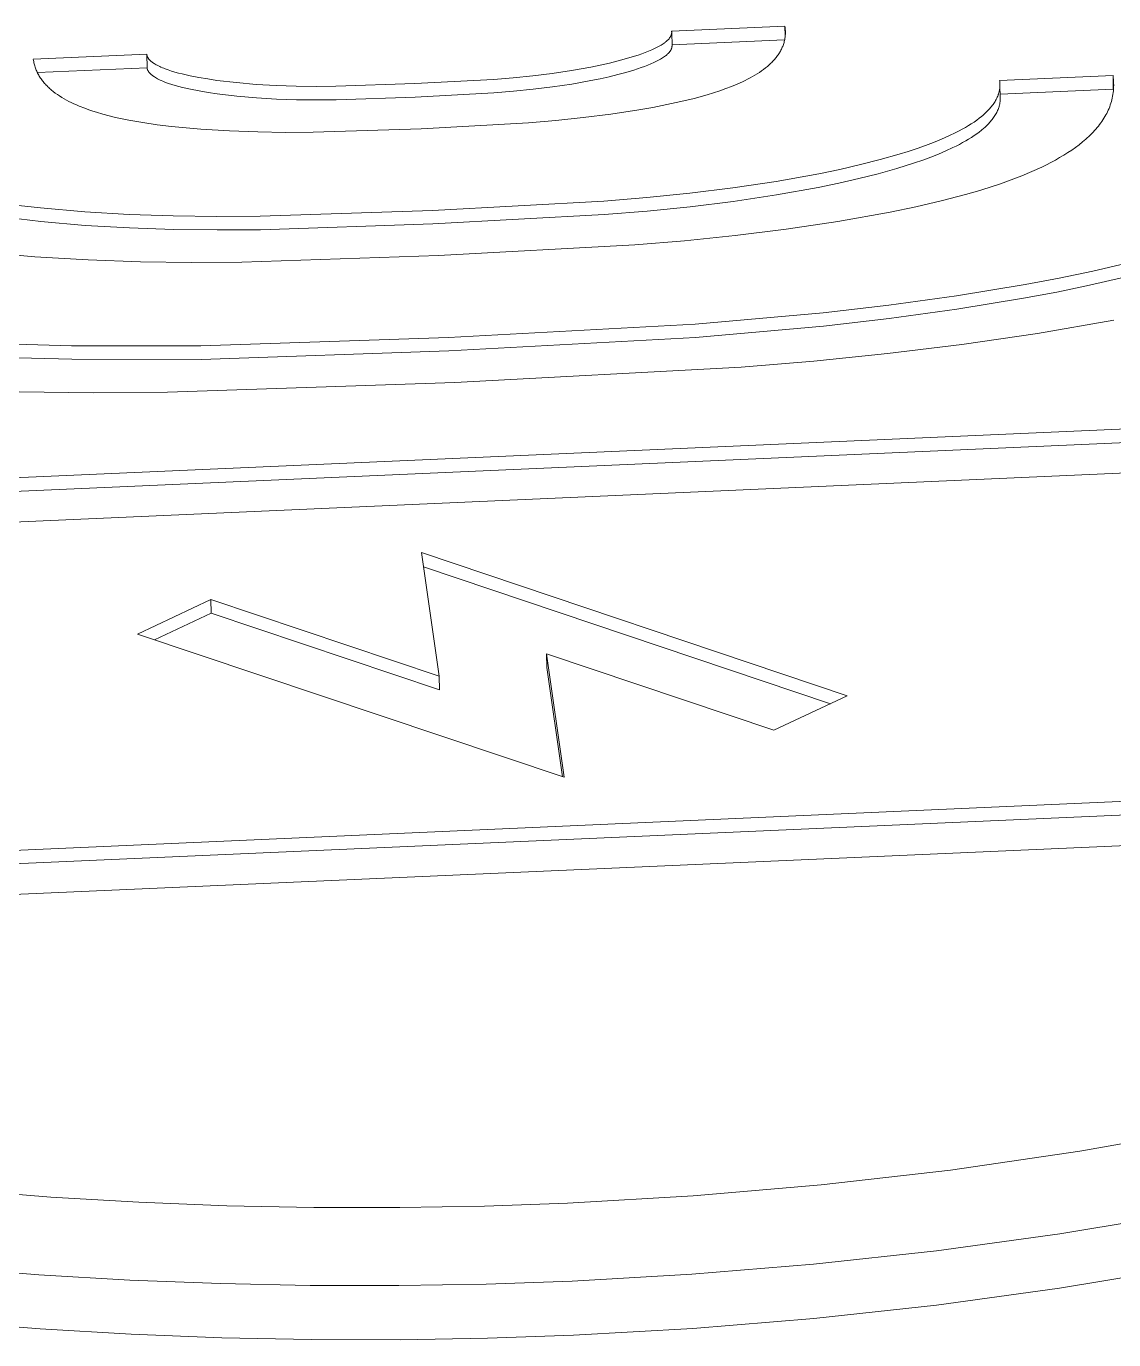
# Model space of a CAD drawing. Header units: inches. Extents: x 214 to 477, y -11 to 187.
# Drawn here: x 439.439 to 440.802, y 93.807 to 95.453 of the extents above; entities that cross this region are included whole.
import ezdxf

# ---------------------------------------------------------------- set-up
doc = ezdxf.new("R2010")
doc.units = ezdxf.units.IN
doc.layers.add('ZANO_R', color=7, linetype='Continuous', lineweight=0)

msp = doc.modelspace()

# ---------------------------------------------------------------- linework, layer by layer
at = {"layer": 'ZANO_R'}
for p, q in [((440.24381, 95.4373), (440.24421, 95.43776)), ((440.24421, 95.43776), (440.24458, 95.43822)), ((440.24458, 95.43822), (440.24493, 95.43868)), ((440.24493, 95.43868), (440.24526, 95.43914)), ((440.24526, 95.43914), (440.24557, 95.4396)), ((440.24557, 95.4396), (440.24585, 95.44006)), ((440.24585, 95.44006), (440.24599, 95.44029)), ((440.24599, 95.44029), (440.24612, 95.44053)), ((440.24612, 95.44053), (440.24624, 95.44076)), ((440.24624, 95.44076), (440.24636, 95.44099)), ((440.24636, 95.44099), (440.24648, 95.44123)), ((440.24648, 95.44123), (440.24658, 95.44146)), ((440.24658, 95.44146), (440.24669, 95.44169)), ((440.24669, 95.44169), (440.24678, 95.44193)), ((440.24678, 95.44193), (440.24688, 95.44216)), ((440.24688, 95.44216), (440.24696, 95.44239)), ((440.24696, 95.44239), (440.24704, 95.44263)), ((440.24704, 95.44263), (440.24712, 95.44286)), ((440.24712, 95.44286), (440.24719, 95.4431)), ((440.24719, 95.4431), (440.24725, 95.44333)), ((440.24725, 95.44333), (440.24731, 95.44357)), ((440.24731, 95.44357), (440.24736, 95.4438)), ((440.24736, 95.4438), (440.24741, 95.44404)), ((440.24741, 95.44404), (440.24745, 95.44428)), ((440.24745, 95.44428), (440.24748, 95.44451)), ((440.24748, 95.44712), (440.38953, 95.45336)), ((440.24751, 95.44688), (440.24748, 95.44712)), ((440.24748, 95.44451), (440.24751, 95.44475)), ((440.24753, 95.44665), (440.24751, 95.44688)), ((440.24751, 95.44475), (440.24754, 95.44498)), ((440.24755, 95.44641), (440.24753, 95.44665)), ((440.24754, 95.44498), (440.24755, 95.44522)), ((440.24756, 95.44617), (440.24755, 95.44641)), ((440.24755, 95.44522), (440.24756, 95.44546)), ((440.24757, 95.44593), (440.24756, 95.44617)), ((440.24756, 95.44546), (440.24757, 95.4457)), ((440.24757, 95.4457), (440.24757, 95.44593)), ((440.24759, 95.44522), (440.24797, 95.42912)), ((440.38946, 95.43828), (440.38924, 95.43698)), ((440.38965, 95.43959), (440.38946, 95.43828)), ((440.38953, 95.45336), (440.38972, 95.45193)), ((440.38982, 95.44109), (440.38953, 95.45336)), ((440.38981, 95.44091), (440.38965, 95.43959)), ((440.38972, 95.45193), (440.38986, 95.45051)), ((440.38993, 95.44225), (440.38981, 95.44091)), ((440.38986, 95.45051), (440.38996, 95.44911)), ((440.39001, 95.4436), (440.38993, 95.44225)), ((440.38996, 95.44911), (440.39003, 95.44771)), ((440.39005, 95.44496), (440.39001, 95.4436)), ((440.39003, 95.44771), (440.39006, 95.44633)), ((440.39006, 95.44633), (440.39005, 95.44496)), ((440.21448, 95.42045), (440.2186, 95.42208)), ((440.2186, 95.42208), (440.22249, 95.42373)), ((440.22249, 95.42373), (440.22614, 95.4254)), ((440.22614, 95.4254), (440.22788, 95.42625)), ((440.22788, 95.42625), (440.22956, 95.4271)), ((440.22956, 95.4271), (440.23117, 95.42796)), ((440.23117, 95.42796), (440.23271, 95.42882)), ((440.23271, 95.42882), (440.23419, 95.42969)), ((440.23419, 95.42969), (440.2356, 95.43057)), ((440.2356, 95.43057), (440.23693, 95.43145)), ((440.23693, 95.43145), (440.2382, 95.43234)), ((440.2382, 95.43234), (440.23939, 95.43323)), ((440.23939, 95.43323), (440.23996, 95.43368)), ((440.23996, 95.43368), (440.24051, 95.43412)), ((440.24051, 95.43412), (440.24104, 95.43457)), ((440.24104, 95.43457), (440.24155, 95.43503)), ((440.24155, 95.43503), (440.24204, 95.43548)), ((440.24204, 95.43548), (440.24252, 95.43593)), ((440.24252, 95.43593), (440.24297, 95.43639)), ((440.24297, 95.43639), (440.2434, 95.43684)), ((440.2434, 95.43684), (440.24381, 95.4373)), ((440.24462, 95.42086), (440.24498, 95.42131)), ((440.24498, 95.42131), (440.24533, 95.42176)), ((440.24533, 95.42176), (440.24565, 95.42221)), ((440.24565, 95.42221), (440.24595, 95.42267)), ((440.24595, 95.42267), (440.24624, 95.42312)), ((440.24624, 95.42312), (440.24637, 95.42335)), ((440.24637, 95.42335), (440.2465, 95.42358)), ((440.2465, 95.42358), (440.24662, 95.4238)), ((440.24662, 95.4238), (440.24674, 95.42403)), ((440.24674, 95.42403), (440.24685, 95.42426)), ((440.24685, 95.42426), (440.24696, 95.42449)), ((440.24696, 95.42449), (440.24706, 95.42472)), ((440.24706, 95.42472), (440.24716, 95.42495)), ((440.24716, 95.42495), (440.24725, 95.42518)), ((440.24725, 95.42518), (440.24734, 95.42541)), ((440.24734, 95.42541), (440.24742, 95.42564)), ((440.24742, 95.42564), (440.2475, 95.42587)), ((440.2475, 95.42587), (440.24757, 95.4261)), ((440.24757, 95.4261), (440.24763, 95.42633)), ((440.24763, 95.42633), (440.24769, 95.42656)), ((440.24769, 95.42656), (440.24774, 95.42679)), ((440.24774, 95.42679), (440.24779, 95.42702)), ((440.24779, 95.42702), (440.24783, 95.42726)), ((440.24783, 95.42726), (440.24787, 95.42749)), ((440.24787, 95.42749), (440.2479, 95.42772)), ((440.24788, 95.43021), (440.38913, 95.43642)), ((440.2479, 95.42772), (440.24793, 95.42795)), ((440.24793, 95.42795), (440.24795, 95.42818)), ((440.24795, 95.42818), (440.24796, 95.42842)), ((440.24796, 95.42842), (440.24797, 95.42865)), ((440.24797, 95.42888), (440.24797, 95.42912)), ((440.24797, 95.42865), (440.24797, 95.42888)), ((440.38386, 95.42226), (440.3832, 95.42111)), ((440.38449, 95.42343), (440.38386, 95.42226)), ((440.38509, 95.4246), (440.38449, 95.42343)), ((440.38565, 95.42579), (440.38509, 95.4246)), ((440.38618, 95.42699), (440.38565, 95.42579)), ((440.38668, 95.4282), (440.38618, 95.42699)), ((440.38715, 95.42942), (440.38668, 95.4282)), ((440.38758, 95.43065), (440.38715, 95.42942)), ((440.38798, 95.43189), (440.38758, 95.43065)), ((440.38835, 95.43315), (440.38798, 95.43189)), ((440.38868, 95.43441), (440.38835, 95.43315)), ((440.38897, 95.43569), (440.38868, 95.43441)), ((440.38924, 95.43698), (440.38897, 95.43569)), ((439.44751, 95.41198), (439.5896, 95.41822)), ((439.44772, 95.41055), (439.44751, 95.41198)), ((439.44797, 95.40913), (439.44772, 95.41055)), ((439.44826, 95.40773), (439.44797, 95.40913)), ((439.44858, 95.40635), (439.44826, 95.40773)), ((439.44893, 95.40498), (439.44858, 95.40635)), ((439.44932, 95.40362), (439.44893, 95.40498)), ((439.5896, 95.41822), (439.59001, 95.40131)), ((439.5896, 95.41822), (439.58963, 95.41798)), ((439.58963, 95.41798), (439.58968, 95.41774)), ((439.58968, 95.41774), (439.58972, 95.41751)), ((439.58972, 95.41751), (439.58978, 95.41727)), ((439.58978, 95.41727), (439.58984, 95.41704)), ((439.58984, 95.41704), (439.5899, 95.4168)), ((439.5899, 95.4168), (439.58997, 95.41657)), ((439.58997, 95.41657), (439.59005, 95.41633)), ((439.59005, 95.41633), (439.59013, 95.4161)), ((439.59013, 95.4161), (439.59022, 95.41587)), ((439.59022, 95.41587), (439.59031, 95.41564)), ((439.59031, 95.41564), (439.59041, 95.41541)), ((439.59041, 95.41541), (439.59052, 95.41518)), ((439.59052, 95.41518), (439.59063, 95.41495)), ((439.59063, 95.41495), (439.59075, 95.41472)), ((439.59075, 95.41472), (439.59087, 95.41449)), ((439.59087, 95.41449), (439.591, 95.41427)), ((439.591, 95.41427), (439.59113, 95.41404)), ((439.59113, 95.41404), (439.59127, 95.41382)), ((439.59127, 95.41382), (439.59141, 95.41359)), ((439.59141, 95.41359), (439.59156, 95.41337)), ((439.59156, 95.41337), (439.59172, 95.41315)), ((439.59172, 95.41315), (439.59204, 95.4127)), ((439.59204, 95.4127), (439.59239, 95.41226)), ((439.59239, 95.41226), (439.59276, 95.41182)), ((439.59276, 95.41182), (439.59315, 95.41139)), ((439.59315, 95.41139), (439.59356, 95.41095)), ((439.59356, 95.41095), (439.594, 95.41052)), ((439.594, 95.41052), (439.59445, 95.4101)), ((439.59445, 95.4101), (439.59492, 95.40967)), ((439.59492, 95.40967), (439.59542, 95.40925)), ((439.59542, 95.40925), (439.59593, 95.40883)), ((439.59593, 95.40883), (439.59646, 95.40842)), ((439.59646, 95.40842), (439.59702, 95.40801)), ((439.59702, 95.40801), (439.59759, 95.4076)), ((439.59759, 95.4076), (439.59818, 95.40719)), ((439.59818, 95.40719), (439.59879, 95.40679)), ((439.59879, 95.40679), (439.60007, 95.40599)), ((439.60007, 95.40599), (439.60142, 95.4052)), ((439.60142, 95.4052), (439.60284, 95.40442)), ((440.15801, 95.40465), (440.16945, 95.40721)), ((440.16945, 95.40721), (440.18048, 95.40992)), ((440.18048, 95.40992), (440.19101, 95.41277)), ((440.19101, 95.41277), (440.20093, 95.41575)), ((440.20093, 95.41575), (440.20564, 95.41729)), ((440.20564, 95.41729), (440.21016, 95.41886)), ((440.21016, 95.41886), (440.21448, 95.42045)), ((440.21769, 95.40464), (440.22159, 95.40625)), ((440.22159, 95.40625), (440.22526, 95.40788)), ((440.22526, 95.40788), (440.2287, 95.40955)), ((440.2287, 95.40955), (440.23033, 95.41038)), ((440.23033, 95.41038), (440.2319, 95.41123)), ((440.2319, 95.41123), (440.2334, 95.41208)), ((440.2334, 95.41208), (440.23484, 95.41293)), ((440.23484, 95.41293), (440.23621, 95.41379)), ((440.23621, 95.41379), (440.23751, 95.41466)), ((440.23751, 95.41466), (440.23875, 95.41553)), ((440.23875, 95.41553), (440.23991, 95.41641)), ((440.23991, 95.41641), (440.24047, 95.41685)), ((440.24047, 95.41685), (440.241, 95.41729)), ((440.241, 95.41729), (440.24152, 95.41773)), ((440.24152, 95.41773), (440.24202, 95.41817)), ((440.24202, 95.41817), (440.2425, 95.41862)), ((440.2425, 95.41862), (440.24296, 95.41906)), ((440.24296, 95.41906), (440.24341, 95.41951)), ((440.24341, 95.41951), (440.24383, 95.41996)), ((440.24383, 95.41996), (440.24423, 95.42041)), ((440.24423, 95.42041), (440.24462, 95.42086)), ((440.36976, 95.40506), (440.36749, 95.40309)), ((440.37191, 95.40706), (440.36976, 95.40506)), ((440.37295, 95.40808), (440.37191, 95.40706)), ((440.37397, 95.40911), (440.37295, 95.40808)), ((440.37495, 95.41015), (440.37397, 95.40911)), ((440.37591, 95.4112), (440.37495, 95.41015)), ((440.37683, 95.41226), (440.37591, 95.4112)), ((440.37773, 95.41333), (440.37683, 95.41226)), ((440.37861, 95.41441), (440.37773, 95.41333)), ((440.37945, 95.4155), (440.37861, 95.41441)), ((440.38026, 95.4166), (440.37945, 95.4155)), ((440.38104, 95.41771), (440.38026, 95.4166)), ((440.38179, 95.41883), (440.38104, 95.41771)), ((440.38251, 95.41997), (440.38179, 95.41883)), ((440.3832, 95.42111), (440.38251, 95.41997)), ((439.44973, 95.40228), (439.44932, 95.40362)), ((439.45019, 95.40096), (439.44973, 95.40228)), ((439.45067, 95.39965), (439.45019, 95.40096)), ((439.45119, 95.39836), (439.45067, 95.39965)), ((439.45174, 95.39708), (439.45119, 95.39836)), ((439.45232, 95.39581), (439.45174, 95.39708)), ((439.45294, 95.39456), (439.45232, 95.39581)), ((439.45258, 95.39527), (439.59001, 95.40131)), ((439.45358, 95.39333), (439.45294, 95.39456)), ((439.45426, 95.39211), (439.45358, 95.39333)), ((439.45496, 95.3909), (439.45426, 95.39211)), ((439.4557, 95.3897), (439.45496, 95.3909)), ((439.45647, 95.38853), (439.4557, 95.3897)), ((439.45727, 95.38736), (439.45647, 95.38853)), ((439.59001, 95.40131), (439.59004, 95.40107)), ((439.59004, 95.40107), (439.59009, 95.40083)), ((439.59009, 95.40083), (439.59013, 95.40059)), ((439.59013, 95.40059), (439.59019, 95.40036)), ((439.59019, 95.40036), (439.59025, 95.40012)), ((439.59025, 95.40012), (439.59031, 95.39989)), ((439.59031, 95.39989), (439.59038, 95.39966)), ((439.59038, 95.39966), (439.59046, 95.39942)), ((439.59046, 95.39942), (439.59054, 95.39919)), ((439.59054, 95.39919), (439.59063, 95.39896)), ((439.59063, 95.39896), (439.59072, 95.39873)), ((439.59072, 95.39873), (439.59082, 95.3985)), ((439.59082, 95.3985), (439.59093, 95.39827)), ((439.59093, 95.39827), (439.59104, 95.39804)), ((439.59104, 95.39804), (439.59116, 95.39781)), ((439.59116, 95.39781), (439.59128, 95.39758)), ((439.59128, 95.39758), (439.59141, 95.39736)), ((439.59141, 95.39736), (439.59154, 95.39713)), ((439.59154, 95.39713), (439.59168, 95.3969)), ((439.59168, 95.3969), (439.59182, 95.39668)), ((439.59182, 95.39668), (439.59197, 95.39646)), ((439.59197, 95.39646), (439.59213, 95.39623)), ((439.59213, 95.39623), (439.59245, 95.39579)), ((439.59245, 95.39579), (439.5928, 95.39535)), ((439.5928, 95.39535), (439.59317, 95.39491)), ((439.59317, 95.39491), (439.59356, 95.39447)), ((439.59356, 95.39447), (439.59397, 95.39404)), ((439.59397, 95.39404), (439.59441, 95.39361)), ((439.59441, 95.39361), (439.59486, 95.39318)), ((439.59486, 95.39318), (439.59533, 95.39276)), ((439.59533, 95.39276), (439.59583, 95.39234)), ((439.59583, 95.39234), (439.59634, 95.39192)), ((439.59634, 95.39192), (439.59687, 95.39151)), ((439.59687, 95.39151), (439.59743, 95.39109)), ((439.59743, 95.39109), (439.598, 95.39068)), ((439.598, 95.39068), (439.59859, 95.39028)), ((439.59859, 95.39028), (439.5992, 95.38987)), ((439.5992, 95.38987), (439.60048, 95.38907)), ((439.60048, 95.38907), (439.60183, 95.38829)), ((439.60183, 95.38829), (439.60325, 95.38751)), ((439.60284, 95.40442), (439.60434, 95.40366)), ((439.60434, 95.40366), (439.6059, 95.4029)), ((439.6059, 95.4029), (439.60754, 95.40216)), ((439.60754, 95.40216), (439.60924, 95.40143)), ((439.60924, 95.40143), (439.611, 95.40071)), ((439.611, 95.40071), (439.61283, 95.4)), ((439.61283, 95.4), (439.61667, 95.39862)), ((439.61667, 95.39862), (439.62074, 95.39729)), ((439.62074, 95.39729), (439.62504, 95.396)), ((439.62504, 95.396), (439.62955, 95.39475)), ((439.62955, 95.39475), (439.63427, 95.39355)), ((439.63427, 95.39355), (439.64424, 95.39129)), ((439.64424, 95.39129), (439.65486, 95.38922)), ((439.65486, 95.38922), (439.66605, 95.38732)), ((440.02437, 95.38685), (440.04895, 95.38885)), ((440.04895, 95.38885), (440.07345, 95.3913)), ((440.07345, 95.3913), (440.09787, 95.3943)), ((440.09787, 95.3943), (440.12218, 95.39792)), ((440.12218, 95.39792), (440.14626, 95.40224)), ((440.14626, 95.40224), (440.15801, 95.40465)), ((440.15779, 95.3876), (440.16905, 95.39011)), ((440.16905, 95.39011), (440.17992, 95.39276)), ((440.17992, 95.39276), (440.1903, 95.39555)), ((440.1903, 95.39555), (440.20012, 95.39846)), ((440.20012, 95.39846), (440.20928, 95.40149)), ((440.20928, 95.40149), (440.21359, 95.40305)), ((440.21359, 95.40305), (440.21769, 95.40464)), ((440.34588, 95.3887), (440.34278, 95.38706)), ((440.3489, 95.39037), (440.34588, 95.3887)), ((440.35183, 95.39208), (440.3489, 95.39037)), ((440.35467, 95.39382), (440.35183, 95.39208)), ((440.35743, 95.3956), (440.35467, 95.39382)), ((440.36009, 95.39741), (440.35743, 95.3956)), ((440.36265, 95.39927), (440.36009, 95.39741)), ((440.36512, 95.40116), (440.36265, 95.39927)), ((440.36749, 95.40309), (440.36512, 95.40116)), ((440.65859, 95.3853), (440.80066, 95.39155)), ((440.80066, 95.39155), (440.80098, 95.3891)), ((440.80106, 95.37463), (440.80066, 95.39155)), ((440.80098, 95.3891), (440.80122, 95.38667)), ((439.45809, 95.38621), (439.45727, 95.38736)), ((439.45895, 95.38507), (439.45809, 95.38621)), ((439.45983, 95.38395), (439.45895, 95.38507)), ((439.46075, 95.38284), (439.45983, 95.38395)), ((439.46169, 95.38174), (439.46075, 95.38284)), ((439.46266, 95.38066), (439.46169, 95.38174)), ((439.46366, 95.37959), (439.46266, 95.38066)), ((439.46468, 95.37854), (439.46366, 95.37959)), ((439.46573, 95.37749), (439.46468, 95.37854)), ((439.46681, 95.37646), (439.46573, 95.37749)), ((439.46792, 95.37545), (439.46681, 95.37646)), ((439.46905, 95.37444), (439.46792, 95.37545)), ((439.47021, 95.37345), (439.46905, 95.37444)), ((439.4726, 95.37151), (439.47021, 95.37345)), ((439.60325, 95.38751), (439.60475, 95.38674)), ((439.60475, 95.38674), (439.60631, 95.38599)), ((439.60631, 95.38599), (439.60795, 95.38525)), ((439.60795, 95.38525), (439.60965, 95.38452)), ((439.60965, 95.38452), (439.61141, 95.3838)), ((439.61141, 95.3838), (439.61324, 95.38309)), ((439.61324, 95.38309), (439.61708, 95.38171)), ((439.61708, 95.38171), (439.62115, 95.38037)), ((439.62115, 95.38037), (439.62545, 95.37908)), ((439.62545, 95.37908), (439.62996, 95.37784)), ((439.62996, 95.37784), (439.63468, 95.37664)), ((439.63468, 95.37664), (439.64465, 95.37438)), ((439.64465, 95.37438), (439.65527, 95.3723)), ((439.65527, 95.3723), (439.66646, 95.3704)), ((439.66605, 95.38732), (439.67769, 95.3856)), ((439.67769, 95.3856), (439.70198, 95.38272)), ((439.70198, 95.38272), (439.72696, 95.38055)), ((439.72696, 95.38055), (439.75198, 95.3791)), ((439.75198, 95.3791), (439.77692, 95.37827)), ((439.77692, 95.37827), (439.80181, 95.37799)), ((439.80181, 95.37799), (439.82664, 95.37816)), ((439.82664, 95.37816), (439.92564, 95.38154)), ((439.92564, 95.38154), (440.02437, 95.38685)), ((440.02478, 95.36994), (440.04935, 95.37194)), ((440.04935, 95.37194), (440.07386, 95.37439)), ((440.07386, 95.37439), (440.09827, 95.37738)), ((440.09827, 95.37738), (440.12259, 95.38101)), ((440.12259, 95.38101), (440.14624, 95.38524)), ((440.14624, 95.38524), (440.15779, 95.3876)), ((440.3078, 95.37251), (440.30006, 95.36997)), ((440.31531, 95.37517), (440.3078, 95.37251)), ((440.32259, 95.37795), (440.31531, 95.37517)), ((440.32961, 95.38086), (440.32259, 95.37795)), ((440.33634, 95.38389), (440.32961, 95.38086)), ((440.3396, 95.38546), (440.33634, 95.38389)), ((440.34278, 95.38706), (440.3396, 95.38546)), ((440.65789, 95.37121), (440.65806, 95.3719)), ((440.65806, 95.3719), (440.6582, 95.37259)), ((440.6582, 95.37259), (440.65834, 95.37328)), ((440.65834, 95.37328), (440.65846, 95.37397)), ((440.65846, 95.37397), (440.65857, 95.37466)), ((440.65857, 95.37466), (440.65867, 95.37536)), ((440.65868, 95.38458), (440.65859, 95.3853)), ((440.65867, 95.37536), (440.65875, 95.37606)), ((440.65876, 95.38386), (440.65868, 95.38458)), ((440.65875, 95.37606), (440.65882, 95.37676)), ((440.65883, 95.38314), (440.65876, 95.38386)), ((440.65882, 95.37676), (440.65887, 95.37746)), ((440.65889, 95.38242), (440.65883, 95.38314)), ((440.65887, 95.37746), (440.65892, 95.37816)), ((440.65892, 95.38171), (440.65889, 95.38242)), ((440.65895, 95.381), (440.65892, 95.38171)), ((440.65892, 95.37816), (440.65895, 95.37887)), ((440.65896, 95.38029), (440.65895, 95.381)), ((440.65895, 95.37887), (440.65896, 95.37958)), ((440.65896, 95.37958), (440.65896, 95.38029)), ((440.65898, 95.37958), (440.65935, 95.36398)), ((440.65925, 95.3684), (440.80106, 95.37463)), ((440.80116, 95.37252), (440.8009, 95.37023)), ((440.80106, 95.37463), (440.80123, 95.37337)), ((440.80134, 95.37483), (440.80116, 95.37252)), ((440.80122, 95.38667), (440.80138, 95.38426)), ((440.80146, 95.37716), (440.80134, 95.37483)), ((440.80138, 95.38426), (440.80148, 95.38187)), ((440.8015, 95.3795), (440.80146, 95.37716)), ((440.80148, 95.38187), (440.8015, 95.3795)), ((439.4751, 95.36961), (439.4726, 95.37151)), ((439.47769, 95.36777), (439.4751, 95.36961)), ((439.48037, 95.36598), (439.47769, 95.36777)), ((439.48316, 95.36423), (439.48037, 95.36598)), ((439.48603, 95.36253), (439.48316, 95.36423)), ((439.48899, 95.36088), (439.48603, 95.36253)), ((439.49203, 95.35927), (439.48899, 95.36088)), ((439.49516, 95.35771), (439.49203, 95.35927)), ((439.49837, 95.35619), (439.49516, 95.35771)), ((439.50167, 95.35472), (439.49837, 95.35619)), ((439.66646, 95.3704), (439.6781, 95.36869)), ((439.6781, 95.36869), (439.70239, 95.3658)), ((439.70239, 95.3658), (439.72736, 95.36364)), ((439.72736, 95.36364), (439.75238, 95.36218)), ((439.75238, 95.36218), (439.77733, 95.36136)), ((439.77733, 95.36136), (439.80221, 95.36108)), ((439.80221, 95.36108), (439.82704, 95.36125)), ((439.82704, 95.36125), (439.92604, 95.36463)), ((439.92604, 95.36463), (440.02478, 95.36994)), ((440.25882, 95.35889), (440.2415, 95.35513)), ((440.27575, 95.36301), (440.25882, 95.35889)), ((440.29213, 95.36754), (440.27575, 95.36301)), ((440.30006, 95.36997), (440.29213, 95.36754)), ((440.65026, 95.35529), (440.65116, 95.35657)), ((440.65116, 95.35657), (440.65202, 95.35787)), ((440.65202, 95.35787), (440.65283, 95.35917)), ((440.65283, 95.35917), (440.65359, 95.36048)), ((440.65359, 95.36048), (440.6543, 95.36179)), ((440.6543, 95.36179), (440.65496, 95.36311)), ((440.65496, 95.36311), (440.65558, 95.36445)), ((440.65558, 95.36445), (440.65614, 95.36578)), ((440.65614, 95.36578), (440.65666, 95.36713)), ((440.65666, 95.36713), (440.65689, 95.3678)), ((440.65689, 95.3678), (440.65712, 95.36848)), ((440.65712, 95.36848), (440.65733, 95.36916)), ((440.65733, 95.36916), (440.65753, 95.36984)), ((440.65753, 95.36984), (440.65772, 95.37053)), ((440.65772, 95.37053), (440.65789, 95.37121)), ((440.65848, 95.35509), (440.65862, 95.35577)), ((440.65862, 95.35577), (440.65875, 95.35644)), ((440.65875, 95.35644), (440.65887, 95.35712)), ((440.65887, 95.35712), (440.65898, 95.35779)), ((440.65898, 95.35779), (440.65907, 95.35847)), ((440.65907, 95.35847), (440.65915, 95.35916)), ((440.65915, 95.35916), (440.65922, 95.35984)), ((440.65922, 95.35984), (440.65927, 95.36052)), ((440.65927, 95.36052), (440.65931, 95.36121)), ((440.65931, 95.36121), (440.65934, 95.3619)), ((440.65934, 95.3619), (440.65936, 95.36259)), ((440.65936, 95.36328), (440.65935, 95.36398)), ((440.65936, 95.36259), (440.65936, 95.36328)), ((440.79798, 95.35689), (440.79726, 95.35473)), ((440.79863, 95.35906), (440.79798, 95.35689)), ((440.79922, 95.36126), (440.79863, 95.35906)), ((440.79974, 95.36347), (440.79922, 95.36126)), ((440.80019, 95.3657), (440.79974, 95.36347)), ((440.80058, 95.36796), (440.80019, 95.3657)), ((440.8009, 95.37023), (440.80058, 95.36796)), ((439.50503, 95.35329), (439.50167, 95.35472)), ((439.51199, 95.35056), (439.50503, 95.35329)), ((439.51922, 95.34799), (439.51199, 95.35056)), ((439.52672, 95.34558), (439.51922, 95.34799)), ((439.53445, 95.34332), (439.52672, 95.34558)), ((439.54241, 95.34121), (439.53445, 95.34332)), ((439.55057, 95.33924), (439.54241, 95.34121)), ((439.55891, 95.3374), (439.55057, 95.33924)), ((440.17137, 95.34324), (440.13673, 95.33883)), ((440.20634, 95.34862), (440.17137, 95.34324)), ((440.22395, 95.35172), (440.20634, 95.34862)), ((440.2415, 95.35513), (440.22395, 95.35172)), ((440.63294, 95.33805), (440.63593, 95.34043)), ((440.63593, 95.34043), (440.63736, 95.34162)), ((440.63736, 95.34162), (440.63875, 95.34283)), ((440.63875, 95.34283), (440.6401, 95.34404)), ((440.6401, 95.34404), (440.6414, 95.34526)), ((440.6414, 95.34526), (440.64267, 95.34649)), ((440.64267, 95.34649), (440.64389, 95.34772)), ((440.64389, 95.34772), (440.64506, 95.34897)), ((440.64506, 95.34897), (440.64619, 95.35022)), ((440.64619, 95.35022), (440.64728, 95.35147)), ((440.64728, 95.35147), (440.64832, 95.35274)), ((440.64832, 95.35274), (440.64931, 95.35401)), ((440.64931, 95.35401), (440.65026, 95.35529)), ((440.65101, 95.33886), (440.65187, 95.34012)), ((440.65187, 95.34012), (440.65269, 95.34138)), ((440.65269, 95.34138), (440.65347, 95.34266)), ((440.65347, 95.34266), (440.6542, 95.34394)), ((440.6542, 95.34394), (440.65488, 95.34522)), ((440.65488, 95.34522), (440.65551, 95.34651)), ((440.65551, 95.34651), (440.6561, 95.34782)), ((440.6561, 95.34782), (440.65664, 95.34912)), ((440.65664, 95.34912), (440.65714, 95.35044)), ((440.65714, 95.35044), (440.65758, 95.35176)), ((440.65758, 95.35176), (440.65779, 95.35242)), ((440.65779, 95.35242), (440.65798, 95.35309)), ((440.65798, 95.35309), (440.65816, 95.35375)), ((440.65816, 95.35375), (440.65833, 95.35442)), ((440.65833, 95.35442), (440.65848, 95.35509)), ((440.7905, 95.34016), (440.78929, 95.33815)), ((440.79165, 95.34218), (440.7905, 95.34016)), ((440.79274, 95.34423), (440.79165, 95.34218)), ((440.79377, 95.34629), (440.79274, 95.34423)), ((440.79474, 95.34838), (440.79377, 95.34629)), ((440.79564, 95.35048), (440.79474, 95.34838)), ((440.79648, 95.3526), (440.79564, 95.35048)), ((440.79726, 95.35473), (440.79648, 95.3526)), ((439.56742, 95.33569), (439.55891, 95.3374)), ((439.58485, 95.33265), (439.56742, 95.33569)), ((439.60272, 95.33005), (439.58485, 95.33265)), ((439.62086, 95.32786), (439.60272, 95.33005)), ((439.65739, 95.3245), (439.62086, 95.32786)), ((439.69343, 95.32223), (439.65739, 95.3245)), ((439.93348, 95.32498), (439.79823, 95.32049)), ((440.06832, 95.33236), (439.93348, 95.32498)), ((440.1024, 95.33525), (440.06832, 95.33236)), ((440.13673, 95.33883), (440.1024, 95.33525)), ((440.60771, 95.32224), (440.61176, 95.32441)), ((440.61176, 95.32441), (440.61566, 95.32661)), ((440.61566, 95.32661), (440.61942, 95.32884)), ((440.61942, 95.32884), (440.62303, 95.3311)), ((440.62303, 95.3311), (440.62649, 95.33339)), ((440.62649, 95.33339), (440.62979, 95.33571)), ((440.62979, 95.33571), (440.63294, 95.33805)), ((440.63294, 95.32083), (440.63588, 95.32314)), ((440.63588, 95.32314), (440.63866, 95.32549)), ((440.63866, 95.32549), (440.63999, 95.32667)), ((440.63999, 95.32667), (440.64128, 95.32785)), ((440.64128, 95.32785), (440.64253, 95.32905)), ((440.64253, 95.32905), (440.64374, 95.33025)), ((440.64374, 95.33025), (440.64491, 95.33146)), ((440.64491, 95.33146), (440.64603, 95.33268)), ((440.64603, 95.33268), (440.64711, 95.3339)), ((440.64711, 95.3339), (440.64815, 95.33513)), ((440.64815, 95.33513), (440.64915, 95.33637)), ((440.64915, 95.33637), (440.6501, 95.33761)), ((440.6501, 95.33761), (440.65101, 95.33886)), ((440.77756, 95.3227), (440.77584, 95.32085)), ((440.77922, 95.32457), (440.77756, 95.3227)), ((440.78083, 95.32646), (440.77922, 95.32457)), ((440.78238, 95.32836), (440.78083, 95.32646)), ((440.78388, 95.33028), (440.78238, 95.32836)), ((440.78532, 95.33222), (440.78388, 95.33028)), ((440.7867, 95.33418), (440.78532, 95.33222)), ((440.78803, 95.33615), (440.7867, 95.33418)), ((440.78929, 95.33815), (440.78803, 95.33615)), ((439.72886, 95.3209), (439.69343, 95.32223)), ((439.76377, 95.32037), (439.72886, 95.3209)), ((439.79823, 95.32049), (439.76377, 95.32037)), ((440.56561, 95.30395), (440.57579, 95.30781)), ((440.57579, 95.30781), (440.58552, 95.31179)), ((440.58552, 95.31179), (440.59478, 95.31589)), ((440.59478, 95.31589), (440.60354, 95.32009)), ((440.60354, 95.32009), (440.60771, 95.32224)), ((440.60827, 95.3054), (440.61222, 95.30753)), ((440.61222, 95.30753), (440.61602, 95.30967)), ((440.61602, 95.30967), (440.61969, 95.31185)), ((440.61969, 95.31185), (440.62323, 95.31405)), ((440.62323, 95.31405), (440.62661, 95.31629)), ((440.62661, 95.31629), (440.62985, 95.31854)), ((440.62985, 95.31854), (440.63294, 95.32083)), ((440.76236, 95.30836), (440.75806, 95.30494)), ((440.76647, 95.31185), (440.76236, 95.30836)), ((440.76845, 95.31361), (440.76647, 95.31185)), ((440.77037, 95.3154), (440.76845, 95.31361)), ((440.77225, 95.3172), (440.77037, 95.3154)), ((440.77407, 95.31902), (440.77225, 95.3172)), ((440.77584, 95.32085), (440.77407, 95.31902)), ((440.50897, 95.28626), (440.53266, 95.293)), ((440.53266, 95.293), (440.54401, 95.29654)), ((440.54401, 95.29654), (440.55501, 95.30019)), ((440.55501, 95.30019), (440.56561, 95.30395)), ((440.57233, 95.2894), (440.582, 95.29324)), ((440.582, 95.29324), (440.59124, 95.29719)), ((440.59124, 95.29719), (440.6, 95.30124)), ((440.6, 95.30124), (440.6042, 95.30331)), ((440.6042, 95.30331), (440.60827, 95.3054)), ((440.73898, 95.2919), (440.73377, 95.28879)), ((440.74402, 95.29507), (440.73898, 95.2919)), ((440.74888, 95.29829), (440.74402, 95.29507)), ((440.75356, 95.30159), (440.74888, 95.29829)), ((440.75806, 95.30494), (440.75356, 95.30159)), ((440.43213, 95.26858), (440.45848, 95.27405)), ((440.45848, 95.27405), (440.48417, 95.27994)), ((440.48417, 95.27994), (440.50897, 95.28626)), ((440.50645, 95.26856), (440.52972, 95.27509)), ((440.52972, 95.27509), (440.55175, 95.28203)), ((440.55175, 95.28203), (440.56223, 95.28566)), ((440.56223, 95.28566), (440.57233, 95.2894)), ((440.71128, 95.27698), (440.69913, 95.27142)), ((440.71714, 95.27984), (440.71128, 95.27698)), ((440.72284, 95.28277), (440.71714, 95.27984)), ((440.72838, 95.28575), (440.72284, 95.28277)), ((440.73377, 95.28879), (440.72838, 95.28575)), ((440.32436, 95.2508), (440.37836, 95.25889)), ((440.37836, 95.25889), (440.43213, 95.26858)), ((440.43126, 95.25141), (440.457, 95.25673)), ((440.457, 95.25673), (440.48214, 95.26244)), ((440.48214, 95.26244), (440.50645, 95.26856)), ((440.67321, 95.26096), (440.65951, 95.25606)), ((440.68643, 95.26608), (440.67321, 95.26096)), ((440.69913, 95.27142), (440.68643, 95.26608)), ((440.21655, 95.23869), (440.27043, 95.24414)), ((440.27043, 95.24414), (440.32436, 95.2508)), ((440.32477, 95.23388), (440.37877, 95.24197)), ((440.37877, 95.24197), (440.43126, 95.25141)), ((440.61595, 95.24255), (440.58523, 95.23448)), ((440.63084, 95.24685), (440.61595, 95.24255)), ((440.64538, 95.25135), (440.63084, 95.24685)), ((440.65951, 95.25606), (440.64538, 95.25135)), ((439.42881, 95.22879), (439.45635, 95.22569)), ((439.45635, 95.22569), (439.51216, 95.22081)), ((439.94768, 95.22264), (440.16272, 95.23426)), ((440.16272, 95.23426), (440.21655, 95.23869)), ((440.21696, 95.22177), (440.27083, 95.22721)), ((440.27083, 95.22721), (440.32477, 95.23388)), ((440.55354, 95.22712), (440.52118, 95.2204)), ((440.58523, 95.23448), (440.55354, 95.22712)), ((439.42922, 95.21186), (439.45676, 95.20876)), ((439.45676, 95.20876), (439.51257, 95.20389)), ((439.51216, 95.22081), (439.56775, 95.21754)), ((439.56775, 95.21754), (439.62288, 95.21567)), ((439.62288, 95.21567), (439.67762, 95.21499)), ((439.67762, 95.21499), (439.73203, 95.21532)), ((439.73203, 95.21532), (439.94768, 95.22264)), ((439.94809, 95.20572), (440.16312, 95.21734)), ((440.16312, 95.21734), (440.21696, 95.22177)), ((440.45571, 95.20871), (440.39087, 95.19902)), ((440.52118, 95.2204), (440.45571, 95.20871)), ((439.51257, 95.20389), (439.56816, 95.20062)), ((439.56816, 95.20062), (439.62329, 95.19874)), ((439.62329, 95.19874), (439.67803, 95.19807)), ((439.67803, 95.19807), (439.73244, 95.1984)), ((439.73244, 95.1984), (439.94809, 95.20572)), ((440.32695, 95.19108), (440.26383, 95.18462)), ((440.39087, 95.19902), (440.32695, 95.19108)), ((440.20137, 95.17941), (439.95553, 95.16601)), ((440.26383, 95.18462), (440.20137, 95.17941)), ((439.44957, 95.16446), (439.38164, 95.17029)), ((439.51632, 95.16057), (439.44957, 95.16446)), ((439.58167, 95.15831), (439.51632, 95.16057)), ((439.64582, 95.15745), (439.58167, 95.15831)), ((439.95553, 95.16601), (439.70896, 95.15776)), ((439.70896, 95.15776), (439.64582, 95.15745)), ((440.73323, 95.13783), (440.7753, 95.14659)), ((440.7753, 95.14659), (440.81623, 95.15612)), ((440.60435, 95.1157), (440.69042, 95.12979)), ((440.69042, 95.12979), (440.73323, 95.13783)), ((440.73033, 95.12026), (440.7714, 95.12873)), ((440.7714, 95.12873), (440.81142, 95.13792)), ((440.5199, 95.10399), (440.60435, 95.1157)), ((440.60475, 95.09878), (440.6886, 95.11247)), ((440.6886, 95.11247), (440.73033, 95.12026)), ((440.27714, 95.08011), (440.4374, 95.09435)), ((440.4374, 95.09435), (440.5199, 95.10399)), ((440.5203, 95.08706), (440.60475, 95.09878)), ((439.96782, 95.06347), (440.27714, 95.08011)), ((440.27755, 95.06318), (440.4378, 95.07742)), ((440.4378, 95.07742), (440.5203, 95.08706)), ((440.80162, 95.08521), (440.70601, 95.06843)), ((439.65764, 95.05285), (439.96782, 95.06347)), ((439.96823, 95.04654), (440.27755, 95.06318)), ((440.70601, 95.06843), (440.61132, 95.05452)), ((439.41118, 95.05522), (439.49536, 95.05291)), ((439.49536, 95.05291), (439.65764, 95.05285)), ((439.65805, 95.03592), (439.96823, 95.04654)), ((440.51798, 95.0431), (440.42582, 95.03379)), ((440.61132, 95.05452), (440.51798, 95.0431)), ((439.41159, 95.03829), (439.49578, 95.03598)), ((439.49578, 95.03598), (439.65805, 95.03592)), ((440.33462, 95.02627), (439.97569, 95.00678)), ((440.42582, 95.03379), (440.33462, 95.02627)), ((439.52351, 94.99409), (439.42986, 94.99522)), ((439.61569, 94.99463), (439.52351, 94.99409)), ((439.97569, 95.00678), (439.61569, 94.99463)), ((439.05756, 94.87126), (440.91543, 94.95303)), ((440.91583, 94.9361), (439.05797, 94.85432)), ((440.92322, 94.89815), (439.065, 94.81635)), ((439.93416, 94.7937), (440.46755, 94.6142)), ((439.95607, 94.63887), (439.93416, 94.7937)), ((440.44668, 94.60441), (439.93665, 94.77606)), ((439.57803, 94.69162), (439.66997, 94.73481)), ((439.66997, 94.73481), (439.95607, 94.63887)), ((439.66997, 94.73481), (439.67038, 94.71786)), ((439.67038, 94.71786), (439.59932, 94.68448)), ((439.95648, 94.62192), (439.67038, 94.71786)), ((440.11273, 94.51223), (439.57803, 94.69162)), ((440.09068, 94.66688), (440.11273, 94.51223)), ((440.09068, 94.66688), (440.09109, 94.64993)), ((440.37553, 94.57103), (440.09068, 94.66688)), ((440.11062, 94.51294), (440.09109, 94.64993)), ((439.95607, 94.63887), (439.95648, 94.62192)), ((440.46755, 94.6142), (440.37553, 94.57103)), ((439.12043, 94.40726), (440.98125, 94.48929)), ((440.98165, 94.47233), (439.12085, 94.3903)), ((440.98906, 94.43427), (439.12789, 94.3522)), ((440.92008, 94.07245), (440.75905, 94.04363)), ((440.75905, 94.04363), (440.59689, 94.01996)), ((440.59689, 94.01996), (440.435, 94.00135)), ((439.46942, 93.98617), (439.35874, 93.99498)), ((440.435, 94.00135), (440.27468, 93.9876)), ((439.57995, 93.97964), (439.46942, 93.98617)), ((439.68991, 93.97532), (439.57995, 93.97964)), ((439.79894, 93.97314), (439.68991, 93.97532)), ((439.90668, 93.973), (439.79894, 93.97314)), ((440.01282, 93.97482), (439.90668, 93.973)), ((440.11707, 93.97849), (440.01282, 93.97482)), ((440.27468, 93.9876), (440.11707, 93.97849)), ((440.73412, 93.94011), (440.8881, 93.96589)), ((440.57952, 93.91885), (440.73412, 93.94011)), ((440.42544, 93.90201), (440.57952, 93.91885)), ((439.34036, 93.89792), (439.45456, 93.88883)), ((440.2729, 93.88943), (440.42544, 93.90201)), ((440.73341, 93.87185), (440.88683, 93.89746)), ((439.45456, 93.88883), (439.5686, 93.88209)), ((439.5686, 93.88209), (439.68206, 93.87763)), ((439.68206, 93.87763), (439.79456, 93.87538)), ((439.79456, 93.87538), (439.90573, 93.87524)), ((439.90573, 93.87524), (440.01525, 93.87712)), ((440.01525, 93.87712), (440.12282, 93.88091)), ((440.12282, 93.88091), (440.2729, 93.88943)), ((440.5794, 93.85072), (440.73341, 93.87185)), ((440.4259, 93.83398), (440.5794, 93.85072)), ((439.34202, 93.83), (439.45622, 93.82091)), ((440.27395, 93.82147), (440.4259, 93.83398)), ((439.45622, 93.82091), (439.57025, 93.81417)), ((439.57025, 93.81417), (439.68371, 93.80971)), ((439.68371, 93.80971), (439.7962, 93.80746)), ((439.90737, 93.80732), (440.01688, 93.8092)), ((440.01688, 93.8092), (440.12444, 93.81299)), ((440.12444, 93.81299), (440.27395, 93.82147)), ((439.7962, 93.80746), (439.90737, 93.80732))]:
    msp.add_line(p, q, dxfattribs=at)

doc.saveas('drawing.dxf')
